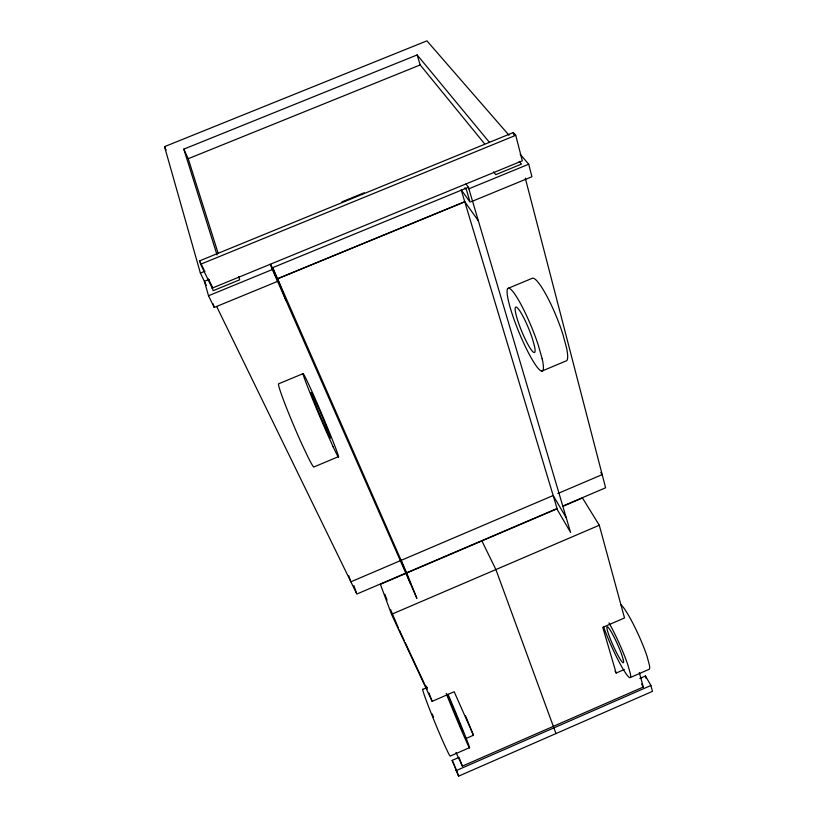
<?xml version="1.0" encoding="UTF-8"?>
<svg xmlns="http://www.w3.org/2000/svg" width="817" height="817" viewBox="0 0 817 817"><rect width="100%" height="100%" fill="white"/><g stroke="black" fill="none" stroke-linecap="round" stroke-linejoin="round"><path stroke-width="1.23" d="M469.418 747.718L450.187 756.113A36.244 1.44 67.6 0 1 448.247 752.845L444.438 744.767A36.244 1.44 67.6 0 1 428.802 707.216A36.244 1.44 67.6 0 1 422.981 689.293L427.434 687.363M630.397 677.477L649.311 669.225A35.917 4.698 65.5 0 0 649.403 665.109L647.095 656.459A35.917 4.698 65.5 0 0 620.971 604.723M639.823 678.467L645.461 676.006L650.904 685.483L652.466 691.356L458.623 776.15L452.148 760.402L459.031 757.39L462.371 766.111L643.285 687.046L639.323 672.473M456.019 770.676L650.904 685.483M465.649 738.66L473.452 735.259L470.49 727.896M615.058 671.084L616.151 673.055L624.259 669.521M557.347 508.705L380.375 584.298L391.527 614.313L432.152 701.354L454.191 691.754L473.452 735.259M391.527 614.313L599.29 525.239L624.505 617.969L602.772 627.354L616.151 673.055M557.837 493.529L602.18 474.616L600.801 472.512M557.082 508.511L356.835 594.041L216.648 306.477M562.852 506.04L605.601 487.79L525.29 178.157M563.066 506.274L582.48 497.972L599.29 525.239M338.432 456.662L314.075 466.905A45.221 2.38 67 0 1 308.04 457.152L301.82 443.999A45.221 2.38 67 0 1 278.607 383.827L303.158 373.614M541.855 371.122L565.701 361.094A44.7 7.761 67.7 0 0 566.692 348.532L562.954 334.521A44.7 7.761 67.7 0 0 532.235 278.301L508.194 288.309M212.195 288.115L522.318 160.816L515.731 135.316L513.311 132.568L199.654 260.858L200.625 264.248L212.195 288.115L211.521 285.817M270.274 264.279L271.724 268.058L468.427 187.277L570.593 532.459L557.551 510.094L461.166 189.789L470.112 202.167L466.425 189.799L464.934 187.757M208.509 295.744L272.704 269.375L277.913 281.242L214.238 307.437L208.509 295.744L204.393 281.334L209.06 279.424M468.774 188.839L528.722 164.207L531.918 176.738L471.276 201.687M277.596 278.822L464.791 201.83M341.945 201.86L364.249 192.741M200.625 264.248L515.731 135.316M206.446 285.542L200.379 273.103L205.077 271.183M200.379 273.103L164.534 146.651L426.923 40.85L508.981 135.214M217.026 254.914L183.805 149.133L417.16 54.933L489.444 142.362M218.17 253.382L188.227 158.712L420.193 64.951L484.634 143.853M520.184 154.29L528.722 164.207M519.173 161.368L521.481 164.094L495.766 174.654L493.56 171.887M465.976 183.937L468.427 187.277M478.353 220.804L464.75 201.697L277.545 278.689L285.848 300.196M566.252 517.804L553.17 495.521L350.871 581.796L348.808 575.801M641.559 684.013L643.285 687.046M481.897 540.936L495.899 569.561L555.968 733.564M199.654 260.858L204.046 269.927M208.437 278.995L211.174 284.663M452.148 760.402L454.742 765.886M164.534 146.651L166.127 150.022M398.369 627.905L390.546 609.482M399.38 630.081L404.139 640.293M405.191 642.55L426.913 689.129M455.998 752.457L462.371 766.111M183.805 149.133L188.227 158.712M271.724 268.058L416.874 598.32L407.244 574.31L272.521 267.251L277.913 281.242M401.116 560.36L410.726 584.329M270.927 264.759L272.704 269.375M432.132 701.323L429.027 693.071M455.171 767.02L458.623 776.15M384.868 594.235L387.054 600.097M425.739 685.494L427.015 689.078M353.924 585.626L356.416 592.836M238.635 276.524L239.728 279.792L213.135 290.709L211.511 285.174M417.16 54.933L420.193 64.951M213.186 303.812L214.238 307.437M645.461 676.006L646.084 678.355M513.311 132.568L513.934 134.989M603.538 626.659A35.948 4.126 65.7 0 0 621.992 667.213A35.948 4.126 65.7 0 0 630.295 673.443L627.844 664.854A35.948 4.126 65.7 0 0 608.982 622.901M447.92 694.103A36.214 0.837 67.4 0 1 465.128 735.566A36.214 0.837 67.4 0 1 467.681 744.369L464.015 736.229A36.214 0.837 67.4 0 1 446.215 693.449M433.561 717.346A19.904 0.786 67.6 0 1 432.224 713.956M465.557 715.866A39.175 0.664 67.3 0 1 470.071 726.844M463.137 732.502L448.022 695.91L463.137 732.502M333.081 446.644L327.106 433.398A45.17 1.389 67 0 1 303.107 373.696A45.17 1.389 67 0 1 327.821 428.486A45.17 1.389 67 0 1 333.081 446.644M327.494 432.305L324.237 425.075A24.796 0.766 67 0 1 311.134 392.456A24.796 0.766 67 0 1 324.798 422.787A24.796 0.766 67 0 1 327.494 432.305M623.422 660.371L622.064 655.653A19.741 2.267 65.7 0 0 608.144 627.364A19.741 2.267 65.7 0 0 613.873 647.197A19.741 2.267 65.7 0 0 623.422 660.371M534.369 345.591L532.184 337.983A24.561 3.738 67.6 0 0 515.935 307.029A24.561 3.738 67.6 0 0 525.096 338.922A24.561 3.738 67.6 0 0 534.369 345.591M542.182 358.826L538.209 344.897A44.751 6.812 67.6 0 0 508.582 288.207A44.751 6.812 67.6 0 0 524.994 345.867A44.751 6.812 67.6 0 0 542.182 358.826"/></g></svg>
